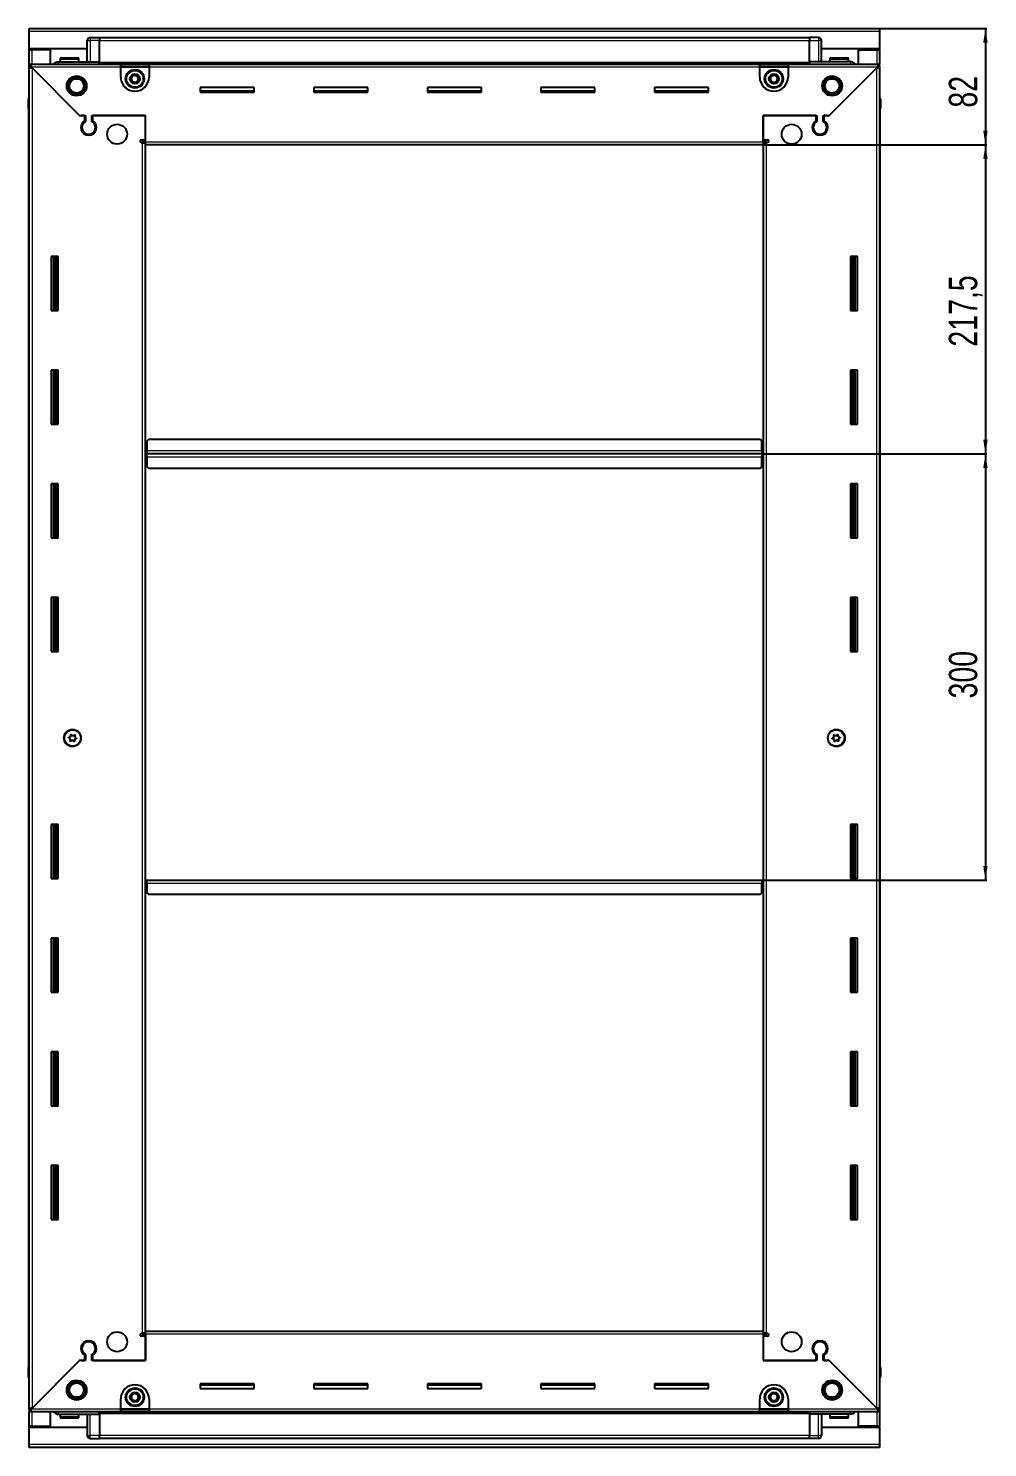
# Model space of a CAD drawing. Header units: millimetres. Extents: x 877 to 4125, y -1134 to 1780.
# Drawn here: x 3449 to 4125, y 649 to 1648 of the extents above; entities that cross this region are included whole.
import ezdxf

# ---------------------------------------------------------------- set-up
doc = ezdxf.new("R2010")
doc.units = ezdxf.units.MM
doc.layers.add('FORMAT', color=7, linetype='Continuous')
doc.styles.add('SLDTEXTSTYLE0', font='TXT', dxfattribs={"width": 0.75})
doc.dimstyles.new('SLDDIMSTYLE0', dxfattribs={"dimtxt": 20, "dimasz": 10, "dimexe": 0, "dimexo": 0.0625, "dimgap": 5, "dimtad": 2, "dimdec": 1, "dimrnd": 1e-09, "dimzin": 12, "dimdsep": 46, "dimtxsty": 'SLDTEXTSTYLE0', "dimsah": 1, "dimcen": 0.09, "dimadec": 0, "dimazin": 3, "dimtfac": 1, "dimtofl": 0, "dimtmove": 0, "dimatfit": 3, "dimfxl": 0, "dimfrac": 2, "dimtolj": 1, "dimtzin": 12, "dimarcsym": 0})

# ---------------------------------------------------------------- blocks, each defined once
blk = doc.blocks.new('_D_6')
at = {"layer": 'FORMAT'}
for p, q in [((4048.78, 1647.66), (4124.27, 1647.66)), ((4123.27, 1647.66), (4123.27, 1565.66)), ((3966.78, 1565.66), (4124.27, 1565.66))]:
    blk.add_line(p, q, dxfattribs=at)
for points in [[(4123.27, 1647.66), (4121.73, 1637.66), (4124.8, 1637.66)], [(4123.27, 1565.66), (4124.8, 1575.66), (4121.73, 1575.66)]]:
    blk.add_solid(points, dxfattribs=at)
at = {"layer": 'FORMAT', "insert": (4097.48, 1591.88), "char_height": 20, "attachment_point": 1, "rotation": 90, "style": 'SLDTEXTSTYLE0'}
blk.add_mtext('82', dxfattribs=at)
blk = doc.blocks.new('_D_7')
at = {"layer": 'FORMAT'}
for p, q in [((3966.78, 1565.66), (4124.27, 1565.66)), ((4123.27, 1565.66), (4123.27, 1348.16)), ((3965.78, 1348.16), (4124.27, 1348.16))]:
    blk.add_line(p, q, dxfattribs=at)
for points in [[(4123.27, 1565.66), (4121.73, 1555.66), (4124.8, 1555.66)], [(4123.27, 1348.16), (4124.8, 1358.16), (4121.73, 1358.16)]]:
    blk.add_solid(points, dxfattribs=at)
at = {"layer": 'FORMAT', "insert": (4097.48, 1423.66), "char_height": 20, "attachment_point": 1, "rotation": 90, "style": 'SLDTEXTSTYLE0'}
blk.add_mtext('217,5', dxfattribs=at)
blk = doc.blocks.new('_D_8')
at = {"layer": 'FORMAT'}
for p, q in [((3965.78, 1348.16), (4124.27, 1348.16)), ((4123.27, 1348.16), (4123.27, 1048.16)), ((3965.78, 1048.16), (4124.27, 1048.16))]:
    blk.add_line(p, q, dxfattribs=at)
for points in [[(4123.27, 1348.16), (4121.73, 1338.16), (4124.8, 1338.16)], [(4123.27, 1048.16), (4124.8, 1058.16), (4121.73, 1058.16)]]:
    blk.add_solid(points, dxfattribs=at)
at = {"layer": 'FORMAT', "insert": (4097.48, 1175.99), "char_height": 20, "attachment_point": 1, "rotation": 90, "style": 'SLDTEXTSTYLE0'}
blk.add_mtext('300', dxfattribs=at)

msp = doc.modelspace()

# ---------------------------------------------------------------- linework, layer by layer
at = {"color": 7, "linetype": 'Continuous', "lineweight": 25}
for p, q in [((3449.77, 1645.56), (3449.77, 1647.66)), ((3449.77, 1647.66), (4048.77, 1647.66)), ((3449.77, 1633.16), (3449.77, 1645.56)), ((3490.77, 1624.16), (3490.77, 1639.16)), ((3491.44, 1640.66), (3491.44, 1640.66)), ((3492.77, 1641.16), (3499.27, 1641.16)), ((3492.77, 1641.16), (3499.27, 1641.16)), ((3499.27, 1641.16), (3499.27, 1641.16)), ((3499.27, 1641.16), (3499.27, 1641.16)), ((3499.27, 1641.16), (3499.27, 1639.16)), ((3999.27, 1641.01), (3499.27, 1641.01)), ((3499.27, 1624.16), (3499.27, 1639.16)), ((3999.27, 1641.16), (3999.27, 1641.16)), ((4005.77, 1641.16), (3999.27, 1641.16)), ((4005.77, 1641.16), (3999.27, 1641.16)), ((3999.27, 1641.16), (3999.27, 1639.16)), ((3999.27, 1624.16), (3999.27, 1639.16)), ((4007.77, 1639.16), (4007.77, 1639.16)), ((4007.77, 1624.16), (4007.77, 1639.16)), ((4048.77, 1647.66), (4048.77, 1645.56)), ((4048.77, 1645.56), (4048.77, 1633.16)), ((3490.77, 1633.16), (3449.77, 1633.16)), ((3449.77, 1632.66), (3449.77, 1633.16)), ((3449.77, 1622.41), (3449.77, 1632.66)), ((3449.77, 1632.66), (3451.87, 1632.66)), ((3451.27, 1632.66), (3451.27, 1633.16)), ((3464.77, 1632.66), (3451.87, 1632.66)), ((3464.77, 1622.41), (3464.77, 1632.66)), ((4048.77, 1633.16), (4007.77, 1633.16)), ((4033.77, 1632.66), (4046.67, 1632.66)), ((4033.77, 1622.41), (4033.77, 1632.66)), ((4046.67, 1632.66), (4048.77, 1632.66)), ((4047.27, 1632.66), (4047.27, 1633.16)), ((4048.77, 1632.66), (4048.77, 1633.16)), ((4048.77, 1632.66), (4048.77, 1622.41)), ((3449.77, 1620.91), (3449.77, 1622.41)), ((3449.77, 1622.41), (3450.77, 1622.41)), ((3449.77, 1620.41), (3449.77, 1620.91)), ((3449.77, 1620.91), (3450.77, 1620.91)), ((3449.77, 675.91), (3449.77, 1620.41)), ((3451.27, 1620.41), (3449.77, 1620.41)), ((3450.77, 1620.91), (3450.77, 1622.41)), ((3450.77, 1622.41), (3514.27, 1622.41)), ((3451.37, 1620.31), (3485.27, 1586.41)), ((3485.97, 1585.71), (3451.87, 1619.81)), ((3470.27, 1624.16), (3499.27, 1624.16)), ((3471.77, 1626.06), (3471.77, 1624.16)), ((3472.57, 1626.86), (3483.97, 1626.86)), ((3484.77, 1624.16), (3484.77, 1626.06)), ((3499.19, 1622.41), (3499.27, 1624.13)), ((3499.27, 1624.16), (3499.27, 1623.66)), ((3499.27, 1623.01), (3999.27, 1623.01)), ((3514.27, 1620.31), (3514.27, 1622.41)), ((3514.27, 1622.41), (3534.27, 1622.41)), ((3514.27, 1620.91), (3534.27, 1620.91)), ((3514.27, 1613.41), (3514.27, 1620.31)), ((3534.27, 1622.41), (3964.27, 1622.41)), ((3534.27, 1622.41), (3534.27, 1620.31)), ((3534.27, 1620.31), (3534.27, 1613.41)), ((3964.27, 1620.31), (3964.27, 1622.41)), ((3964.27, 1622.41), (3984.27, 1622.41)), ((3964.27, 1620.91), (3984.27, 1620.91)), ((3964.27, 1613.41), (3964.27, 1620.31)), ((3984.27, 1622.41), (4047.77, 1622.41)), ((3984.27, 1622.41), (3984.27, 1620.31)), ((3984.27, 1620.31), (3984.27, 1613.41)), ((3999.27, 1624.16), (3999.27, 1623.66)), ((4028.27, 1624.16), (3999.27, 1624.16)), ((3999.27, 1624.13), (3999.34, 1622.41)), ((4046.67, 1619.81), (4012.57, 1585.71)), ((4013.27, 1586.41), (4047.17, 1620.31)), ((4013.77, 1626.06), (4013.77, 1624.16)), ((4014.57, 1626.86), (4025.97, 1626.86)), ((4026.77, 1624.16), (4026.77, 1626.06)), ((4047.27, 1620.41), (4048.77, 1620.41)), ((4047.77, 1620.91), (4047.77, 1622.41)), ((4047.77, 1622.41), (4048.77, 1622.41)), ((4047.77, 1620.91), (4048.77, 1620.91)), ((4048.77, 1620.91), (4048.77, 1622.41)), ((4048.77, 1620.91), (4048.77, 1620.41)), ((4048.77, 1620.41), (4048.77, 675.91)), ((3608.27, 1606.16), (3570.27, 1606.16)), ((3570.27, 1606.16), (3570.27, 1602.66)), ((3608.27, 1603.41), (3570.27, 1603.41)), ((3570.27, 1602.66), (3608.27, 1602.66)), ((3608.27, 1602.66), (3608.27, 1606.16)), ((3688.27, 1606.16), (3650.27, 1606.16)), ((3650.27, 1606.16), (3650.27, 1602.66)), ((3688.27, 1603.41), (3650.27, 1603.41)), ((3650.27, 1602.66), (3688.27, 1602.66)), ((3688.27, 1602.66), (3688.27, 1606.16)), ((3768.27, 1606.16), (3730.27, 1606.16)), ((3730.27, 1606.16), (3730.27, 1602.66)), ((3768.27, 1603.41), (3730.27, 1603.41)), ((3730.27, 1602.66), (3768.27, 1602.66)), ((3768.27, 1602.66), (3768.27, 1606.16)), ((3848.27, 1606.16), (3810.27, 1606.16)), ((3810.27, 1606.16), (3810.27, 1602.66)), ((3848.27, 1603.41), (3810.27, 1603.41)), ((3810.27, 1602.66), (3848.27, 1602.66)), ((3848.27, 1602.66), (3848.27, 1606.16)), ((3928.27, 1606.16), (3890.27, 1606.16)), ((3890.27, 1606.16), (3890.27, 1602.66)), ((3928.27, 1603.41), (3890.27, 1603.41)), ((3890.27, 1602.66), (3928.27, 1602.66)), ((3928.27, 1602.66), (3928.27, 1606.16)), ((4048.77, 1598.98), (4048.77, 1598.98)), ((3449.27, 1597.66), (3449.27, 1591.16)), ((3449.27, 1591.16), (3449.27, 1597.66)), ((3449.27, 1591.16), (3449.27, 1591.16)), ((3449.77, 1591.16), (3449.27, 1591.16)), ((3449.42, 1591.16), (3449.42, 705.16)), ((4048.77, 1591.16), (4049.27, 1591.16)), ((4049.12, 705.16), (4049.12, 1591.16)), ((4049.27, 1597.66), (4049.27, 1591.16)), ((4049.27, 1591.16), (4049.27, 1597.66)), ((4049.27, 1591.16), (4049.27, 1591.16)), ((4049.27, 1591.16), (4049.27, 1591.16)), ((3485.27, 1586.41), (3489.47, 1586.41)), ((3486.67, 1586.41), (3485.97, 1585.71)), ((3488.77, 1586.41), (3486.67, 1586.41)), ((3488.77, 1586.41), (3488.77, 1582.52)), ((3489.47, 1586.41), (3489.47, 1582.12)), ((3494.07, 1586.41), (3531.77, 1586.41)), ((3494.07, 1582.12), (3494.07, 1586.41)), ((3494.77, 1582.52), (3494.77, 1586.41)), ((3531.77, 1586.41), (3494.77, 1586.41)), ((3531.77, 1567.76), (3531.77, 1586.41)), ((3531.77, 1569.16), (3531.77, 1586.41)), ((3966.77, 1586.41), (4004.47, 1586.41)), ((3966.77, 1567.76), (3966.77, 1586.41)), ((3966.77, 1586.41), (3966.77, 1569.16)), ((4003.77, 1586.41), (3966.77, 1586.41)), ((4003.77, 1586.41), (4003.77, 1582.52)), ((4004.47, 1586.41), (4004.47, 1582.12)), ((4009.07, 1586.41), (4013.27, 1586.41)), ((4009.07, 1582.12), (4009.07, 1586.41)), ((4011.87, 1586.41), (4009.77, 1586.41)), ((4009.77, 1582.52), (4009.77, 1586.41)), ((4012.57, 1585.71), (4011.87, 1586.41)), ((3489.77, 1573.55), (3489.77, 1572.79)), ((3528.92, 1569.16), (3531.77, 1569.16)), ((3966.77, 1569.16), (3969.62, 1569.16)), ((4008.77, 1573.55), (4008.77, 1572.79)), ((3529.67, 1567.16), (3528.92, 1567.16)), ((3529.67, 1567.16), (3531.77, 1567.16)), ((3531.77, 1568.16), (3529.77, 1568.16)), ((3529.77, 1568.16), (3529.77, 1567.16)), ((3531.77, 1565.66), (3531.77, 1567.76)), ((3966.77, 1565.66), (3531.77, 1565.66)), ((3531.77, 730.66), (3531.77, 1565.66)), ((3968.77, 1568.16), (3966.77, 1568.16)), ((3966.77, 1567.76), (3966.77, 1565.66)), ((3966.77, 1567.16), (3968.87, 1567.16)), ((3966.77, 1565.66), (3966.77, 730.66)), ((3968.77, 1567.16), (3968.77, 1568.16)), ((3969.62, 1567.16), (3968.87, 1567.16)), ((3470.27, 1487.16), (3465.27, 1487.16)), ((3465.27, 1487.16), (3465.27, 1449.16)), ((3467.42, 1449.16), (3467.42, 1487.16)), ((3469.21, 1449.16), (3469.21, 1487.16)), ((3469.24, 1449.16), (3469.24, 1487.16)), ((3470.27, 1449.16), (3470.27, 1487.16)), ((4028.27, 1487.16), (4028.27, 1449.16)), ((4033.27, 1487.16), (4028.27, 1487.16)), ((4029.29, 1487.16), (4029.29, 1449.16)), ((4029.32, 1487.16), (4029.32, 1449.16)), ((4031.12, 1487.16), (4031.12, 1449.16)), ((4033.27, 1449.16), (4033.27, 1487.16)), ((3465.27, 1449.16), (3470.27, 1449.16)), ((4028.27, 1449.16), (4033.27, 1449.16)), ((3470.27, 1407.16), (3465.27, 1407.16)), ((3465.27, 1407.16), (3465.27, 1369.16)), ((3467.42, 1369.16), (3467.42, 1407.16)), ((3469.21, 1369.16), (3469.21, 1407.16)), ((3469.24, 1369.16), (3469.24, 1407.16)), ((3470.27, 1369.16), (3470.27, 1407.16)), ((4028.27, 1407.16), (4028.27, 1369.16)), ((4033.27, 1407.16), (4028.27, 1407.16)), ((4029.29, 1407.16), (4029.29, 1369.16)), ((4029.32, 1407.16), (4029.32, 1369.16)), ((4031.12, 1407.16), (4031.12, 1369.16)), ((4033.27, 1369.16), (4033.27, 1407.16)), ((3465.27, 1369.16), (3470.27, 1369.16)), ((4028.27, 1369.16), (4033.27, 1369.16)), ((3532.77, 1351.01), (3532.52, 1351.01)), ((3532.52, 1351.01), (3532.52, 1348.16)), ((3533.77, 1358.16), (3532.77, 1357.16)), ((3532.77, 1357.16), (3532.77, 1350.26)), ((3532.77, 1348.16), (3532.77, 1350.26)), ((3964.77, 1358.16), (3533.77, 1358.16)), ((3965.77, 1357.16), (3964.77, 1358.16)), ((3965.77, 1350.26), (3965.77, 1357.16)), ((3966.02, 1351.01), (3965.77, 1351.01)), ((3965.77, 1350.26), (3965.77, 1348.16)), ((3966.02, 1348.16), (3966.02, 1351.01)), ((3532.52, 1348.16), (3531.77, 1348.16)), ((3532.52, 1348.16), (3532.52, 1345.31)), ((3532.52, 1345.31), (3532.77, 1345.31)), ((3532.77, 1346.06), (3532.77, 1348.16)), ((3965.77, 1348.16), (3532.77, 1348.16)), ((3532.77, 1346.06), (3532.77, 1339.16)), ((3532.77, 1339.16), (3533.77, 1338.16)), ((3964.77, 1338.16), (3965.77, 1339.16)), ((3965.77, 1348.16), (3965.77, 1346.06)), ((3965.77, 1339.16), (3965.77, 1346.06)), ((3965.77, 1345.31), (3966.02, 1345.31)), ((3966.02, 1345.31), (3966.02, 1348.16)), ((3966.77, 1348.16), (3966.02, 1348.16)), ((3533.77, 1338.16), (3964.77, 1338.16)), ((3470.27, 1327.16), (3465.27, 1327.16)), ((3465.27, 1327.16), (3465.27, 1289.16)), ((3467.42, 1289.16), (3467.42, 1327.16)), ((3469.21, 1289.16), (3469.21, 1327.16)), ((3469.24, 1289.16), (3469.24, 1327.16)), ((3470.27, 1289.16), (3470.27, 1327.16)), ((4028.27, 1327.16), (4028.27, 1289.16)), ((4033.27, 1327.16), (4028.27, 1327.16)), ((4029.29, 1327.16), (4029.29, 1289.16)), ((4029.32, 1327.16), (4029.32, 1289.16)), ((4031.12, 1327.16), (4031.12, 1289.16)), ((4033.27, 1289.16), (4033.27, 1327.16)), ((3465.27, 1289.16), (3470.27, 1289.16)), ((4028.27, 1289.16), (4033.27, 1289.16)), ((3470.27, 1247.16), (3465.27, 1247.16)), ((3465.27, 1247.16), (3465.27, 1209.16)), ((3467.42, 1209.16), (3467.42, 1247.16)), ((3469.21, 1209.16), (3469.21, 1247.16)), ((3469.24, 1209.16), (3469.24, 1247.16)), ((3470.27, 1209.16), (3470.27, 1247.16)), ((4028.27, 1247.16), (4028.27, 1209.16)), ((4033.27, 1247.16), (4028.27, 1247.16)), ((4029.29, 1247.16), (4029.29, 1209.16)), ((4029.32, 1247.16), (4029.32, 1209.16)), ((4031.12, 1247.16), (4031.12, 1209.16)), ((4033.27, 1209.16), (4033.27, 1247.16)), ((3465.27, 1209.16), (3470.27, 1209.16)), ((4028.27, 1209.16), (4033.27, 1209.16)), ((3470.27, 1087.16), (3465.27, 1087.16)), ((3465.27, 1087.16), (3465.27, 1049.16)), ((3467.42, 1049.16), (3467.42, 1087.16)), ((3469.21, 1049.16), (3469.21, 1087.16)), ((3469.24, 1049.16), (3469.24, 1087.16)), ((3470.27, 1049.16), (3470.27, 1087.16)), ((4028.27, 1087.16), (4028.27, 1049.16)), ((4033.27, 1087.16), (4028.27, 1087.16)), ((4029.29, 1087.16), (4029.29, 1049.16)), ((4029.32, 1087.16), (4029.32, 1049.16)), ((4031.12, 1087.16), (4031.12, 1049.16)), ((4033.27, 1049.16), (4033.27, 1087.16)), ((3465.27, 1049.16), (3470.27, 1049.16)), ((4028.27, 1049.16), (4033.27, 1049.16)), ((3531.77, 1048.16), (3532.52, 1048.16)), ((3532.52, 1048.16), (3532.52, 1045.31)), ((3532.52, 1045.31), (3532.77, 1045.31)), ((3532.77, 1046.06), (3532.77, 1048.16)), ((3532.77, 1048.16), (3965.77, 1048.16)), ((3532.77, 1046.06), (3532.77, 1039.16)), ((3532.77, 1039.16), (3533.77, 1038.16)), ((3964.77, 1038.16), (3965.77, 1039.16)), ((3965.77, 1048.16), (3965.77, 1046.06)), ((3965.77, 1039.16), (3965.77, 1046.06)), ((3965.77, 1045.31), (3966.02, 1045.31)), ((3966.02, 1045.31), (3966.02, 1048.16)), ((3966.02, 1048.16), (3966.77, 1048.16)), ((3533.77, 1038.16), (3964.77, 1038.16)), ((3470.27, 1007.16), (3465.27, 1007.16)), ((3465.27, 1007.16), (3465.27, 969.16)), ((3467.42, 969.16), (3467.42, 1007.16)), ((3469.21, 969.16), (3469.21, 1007.16)), ((3469.24, 969.16), (3469.24, 1007.16)), ((3470.27, 969.16), (3470.27, 1007.16)), ((4028.27, 1007.16), (4028.27, 969.16)), ((4033.27, 1007.16), (4028.27, 1007.16)), ((4029.29, 1007.16), (4029.29, 969.16)), ((4029.32, 1007.16), (4029.32, 969.16)), ((4031.12, 1007.16), (4031.12, 969.16)), ((4033.27, 969.16), (4033.27, 1007.16)), ((3465.27, 969.16), (3470.27, 969.16)), ((4028.27, 969.16), (4033.27, 969.16)), ((3470.27, 927.16), (3465.27, 927.16)), ((3465.27, 927.16), (3465.27, 889.16)), ((3467.42, 889.16), (3467.42, 927.16)), ((3469.21, 889.16), (3469.21, 927.16)), ((3469.24, 889.16), (3469.24, 927.16)), ((3470.27, 889.16), (3470.27, 927.16)), ((4028.27, 927.16), (4028.27, 889.16)), ((4033.27, 927.16), (4028.27, 927.16)), ((4029.29, 927.16), (4029.29, 889.16)), ((4029.32, 927.16), (4029.32, 889.16)), ((4031.12, 927.16), (4031.12, 889.16)), ((4033.27, 889.16), (4033.27, 927.16)), ((3465.27, 889.16), (3470.27, 889.16)), ((4028.27, 889.16), (4033.27, 889.16)), ((3470.27, 847.16), (3465.27, 847.16)), ((3465.27, 847.16), (3465.27, 809.16)), ((3467.42, 809.16), (3467.42, 847.16)), ((3469.21, 809.16), (3469.21, 847.16)), ((3469.24, 809.16), (3469.24, 847.16)), ((3470.27, 809.16), (3470.27, 847.16)), ((4028.27, 847.16), (4028.27, 809.16)), ((4033.27, 847.16), (4028.27, 847.16)), ((4029.29, 847.16), (4029.29, 809.16)), ((4029.32, 847.16), (4029.32, 809.16)), ((4031.12, 847.16), (4031.12, 809.16)), ((4033.27, 809.16), (4033.27, 847.16)), ((3465.27, 809.16), (3470.27, 809.16)), ((4028.27, 809.16), (4033.27, 809.16)), ((3531.77, 728.56), (3531.77, 730.66)), ((3531.77, 730.66), (3966.77, 730.66)), ((3966.77, 730.66), (3966.77, 728.56)), ((3489.77, 723.53), (3489.77, 722.77)), ((3528.92, 729.16), (3529.67, 729.16)), ((3531.77, 727.16), (3528.92, 727.16)), ((3531.77, 729.16), (3529.67, 729.16)), ((3529.77, 729.16), (3529.77, 728.16)), ((3529.77, 728.16), (3531.77, 728.16)), ((3531.77, 728.56), (3531.77, 709.91)), ((3531.77, 709.91), (3531.77, 727.16)), ((3968.87, 729.16), (3966.77, 729.16)), ((3966.77, 728.56), (3966.77, 709.91)), ((3966.77, 728.16), (3968.77, 728.16)), ((3966.77, 727.16), (3966.77, 709.91)), ((3969.62, 727.16), (3966.77, 727.16)), ((3968.77, 728.16), (3968.77, 729.16)), ((3968.87, 729.16), (3969.62, 729.16)), ((4008.77, 723.53), (4008.77, 722.77)), ((3485.27, 709.91), (3451.37, 676.01)), ((3451.87, 676.51), (3485.97, 710.61)), ((3489.47, 709.91), (3485.27, 709.91)), ((3485.97, 710.61), (3486.67, 709.91)), ((3486.67, 709.91), (3488.77, 709.91)), ((3488.77, 713.8), (3488.77, 709.91)), ((3489.47, 714.2), (3489.47, 709.91)), ((3494.07, 709.91), (3494.07, 714.2)), ((3531.77, 709.91), (3494.07, 709.91)), ((3494.77, 709.91), (3494.77, 713.8)), ((3494.77, 709.91), (3531.77, 709.91)), ((4004.47, 709.91), (3966.77, 709.91)), ((3966.77, 709.91), (4003.77, 709.91)), ((4003.77, 713.8), (4003.77, 709.91)), ((4004.47, 714.2), (4004.47, 709.91)), ((4009.07, 709.91), (4009.07, 714.2)), ((4013.27, 709.91), (4009.07, 709.91)), ((4009.77, 709.91), (4009.77, 713.8)), ((4009.77, 709.91), (4011.87, 709.91)), ((4011.87, 709.91), (4012.57, 710.61)), ((4012.57, 710.61), (4046.67, 676.51)), ((4047.17, 676.01), (4013.27, 709.91)), ((3449.27, 705.16), (3449.27, 705.16)), ((3449.27, 698.66), (3449.27, 705.16)), ((3449.27, 705.16), (3449.27, 705.16)), ((3449.27, 705.16), (3449.27, 698.66)), ((3449.77, 705.16), (3449.27, 705.16)), ((4048.77, 705.16), (4049.27, 705.16)), ((4049.27, 705.16), (4049.27, 705.16)), ((4049.27, 698.66), (4049.27, 705.16)), ((4049.27, 705.16), (4049.27, 698.66)), ((3449.77, 697.34), (3449.77, 697.34)), ((3608.27, 693.66), (3570.27, 693.66)), ((3570.27, 693.66), (3570.27, 690.16)), ((3570.27, 692.91), (3608.27, 692.91)), ((3570.27, 690.16), (3608.27, 690.16)), ((3608.27, 690.16), (3608.27, 693.66)), ((3688.27, 693.66), (3650.27, 693.66)), ((3650.27, 693.66), (3650.27, 690.16)), ((3650.27, 692.91), (3688.27, 692.91)), ((3650.27, 690.16), (3688.27, 690.16)), ((3688.27, 690.16), (3688.27, 693.66)), ((3768.27, 693.66), (3730.27, 693.66)), ((3730.27, 693.66), (3730.27, 690.16)), ((3730.27, 692.91), (3768.27, 692.91)), ((3730.27, 690.16), (3768.27, 690.16)), ((3768.27, 690.16), (3768.27, 693.66)), ((3848.27, 693.66), (3810.27, 693.66)), ((3810.27, 693.66), (3810.27, 690.16)), ((3810.27, 692.91), (3848.27, 692.91)), ((3810.27, 690.16), (3848.27, 690.16)), ((3848.27, 690.16), (3848.27, 693.66)), ((3928.27, 693.66), (3890.27, 693.66)), ((3890.27, 693.66), (3890.27, 690.16)), ((3890.27, 692.91), (3928.27, 692.91)), ((3890.27, 690.16), (3928.27, 690.16)), ((3928.27, 690.16), (3928.27, 693.66)), ((3514.27, 676.01), (3514.27, 682.91)), ((3534.27, 682.91), (3534.27, 676.01)), ((3964.27, 676.01), (3964.27, 682.91)), ((3984.27, 682.91), (3984.27, 676.01)), ((3449.77, 675.41), (3449.77, 675.91)), ((3451.27, 675.91), (3449.77, 675.91)), ((3449.77, 675.41), (3449.77, 673.91)), ((3450.77, 675.41), (3449.77, 675.41)), ((3449.77, 663.66), (3449.77, 673.91)), ((3450.77, 673.91), (3449.77, 673.91)), ((3450.77, 675.41), (3450.77, 673.91)), ((3514.27, 673.91), (3450.77, 673.91)), ((3464.77, 663.66), (3464.77, 673.91)), ((3470.27, 672.16), (3499.27, 672.16)), ((3471.77, 672.16), (3471.77, 670.26)), ((3476.34, 669.46), (3472.57, 669.46)), ((3483.97, 669.46), (3476.34, 669.46)), ((3484.77, 670.26), (3484.77, 672.16)), ((3490.77, 672.16), (3490.77, 657.16)), ((3499.27, 672.19), (3499.19, 673.91)), ((3999.27, 673.31), (3499.27, 673.31)), ((3499.27, 672.16), (3499.27, 672.66)), ((3499.27, 672.16), (3499.27, 657.16)), ((3514.27, 673.91), (3514.27, 676.01)), ((3534.27, 675.41), (3514.27, 675.41)), ((3534.27, 673.91), (3514.27, 673.91)), ((3534.27, 676.01), (3534.27, 673.91)), ((3964.27, 673.91), (3534.27, 673.91)), ((3964.27, 673.91), (3964.27, 676.01)), ((3984.27, 675.41), (3964.27, 675.41)), ((3984.27, 673.91), (3964.27, 673.91)), ((3984.27, 676.01), (3984.27, 673.91)), ((4047.77, 673.91), (3984.27, 673.91)), ((3999.34, 673.91), (3999.27, 672.19)), ((3999.27, 672.16), (3999.27, 672.66)), ((4028.27, 672.16), (3999.27, 672.16)), ((3999.27, 672.16), (3999.27, 657.16)), ((4007.77, 672.16), (4007.77, 657.16)), ((4013.77, 672.16), (4013.77, 670.26)), ((4021.56, 669.46), (4014.57, 669.46)), ((4025.97, 669.46), (4021.56, 669.46)), ((4026.77, 670.26), (4026.77, 672.16)), ((4033.77, 663.66), (4033.77, 673.91)), ((4047.27, 675.91), (4048.77, 675.91)), ((4047.77, 675.41), (4047.77, 673.91)), ((4048.77, 675.41), (4047.77, 675.41)), ((4048.77, 673.91), (4047.77, 673.91)), ((4048.77, 675.91), (4048.77, 675.41)), ((4048.77, 675.41), (4048.77, 673.91)), ((4048.77, 673.91), (4048.77, 663.66)), ((3451.87, 663.66), (3449.77, 663.66)), ((3449.77, 663.16), (3449.77, 663.66)), ((3449.77, 650.76), (3449.77, 663.16)), ((3449.77, 663.16), (3490.77, 663.16)), ((3451.27, 663.16), (3451.27, 663.66)), ((3451.87, 663.66), (3464.77, 663.66)), ((4007.77, 663.16), (4048.77, 663.16)), ((4046.67, 663.66), (4033.77, 663.66)), ((4048.77, 663.66), (4046.67, 663.66)), ((4047.27, 663.16), (4047.27, 663.66)), ((4048.77, 663.16), (4048.77, 663.66)), ((4048.77, 663.16), (4048.77, 650.76)), ((3449.77, 648.66), (3449.77, 650.76)), ((3490.77, 657.16), (3490.77, 657.16)), ((3492.77, 655.16), (3499.27, 655.16)), ((3492.77, 655.16), (3499.27, 655.16)), ((3499.27, 655.16), (3499.27, 657.16)), ((3499.27, 655.31), (3999.27, 655.31)), ((3499.27, 655.16), (3499.27, 655.16)), ((3999.27, 655.16), (3999.27, 657.16)), ((4005.77, 655.16), (3999.27, 655.16)), ((3999.27, 655.16), (3999.27, 655.16)), ((3999.27, 655.16), (3999.27, 655.16)), ((4005.77, 655.16), (3999.27, 655.16)), ((4007.09, 655.66), (4007.09, 655.66)), ((4048.77, 650.76), (4048.77, 648.66)), ((4048.77, 648.66), (3449.77, 648.66))]:
    msp.add_line(p, q, dxfattribs=at)
at = {"color": 8, "linetype": 'Continuous', "lineweight": 18}
for p, q in [((4048.77, 1645.56), (3449.77, 1645.56)), ((3490.77, 1639.16), (3492.77, 1639.16)), ((3492.77, 1641.16), (3492.77, 1639.16)), ((3492.77, 1639.16), (3492.77, 1624.16)), ((3499.27, 1639.16), (3492.77, 1639.16)), ((3999.27, 1639.01), (3499.27, 1639.01)), ((3999.27, 1639.16), (4005.77, 1639.16)), ((4005.77, 1641.16), (4005.77, 1639.16)), ((4005.77, 1639.16), (4005.77, 1624.16)), ((4007.77, 1639.16), (4005.77, 1639.16)), ((3451.87, 1632.66), (3451.87, 1633.16)), ((3451.87, 1622.41), (3451.87, 1632.66)), ((4046.67, 1633.16), (4046.67, 1632.66)), ((4046.67, 1632.66), (4046.67, 1622.41)), ((3514.27, 1620.31), (3451.37, 1620.31)), ((3451.87, 1619.81), (3451.87, 676.51)), ((3471.77, 1626.06), (3484.77, 1626.06)), ((3999.27, 1623.66), (3499.27, 1623.66)), ((3999.27, 1622.42), (3499.27, 1622.42)), ((3514.27, 1620.31), (3534.27, 1620.31)), ((3964.27, 1620.31), (3534.27, 1620.31)), ((3964.27, 1620.31), (3984.27, 1620.31)), ((4047.17, 1620.31), (3984.27, 1620.31)), ((4013.77, 1626.06), (4026.77, 1626.06)), ((4046.67, 676.51), (4046.67, 1619.81)), ((3449.77, 1597.66), (3449.27, 1597.66)), ((4048.77, 1597.66), (4049.27, 1597.66)), ((3529.67, 729.16), (3529.67, 1567.16)), ((3531.77, 1567.76), (3966.77, 1567.76)), ((3968.87, 1567.16), (3968.87, 729.16)), ((3466.77, 1487.16), (3466.77, 1449.16)), ((3468, 1487.16), (3468, 1449.16)), ((4030.53, 1449.16), (4030.53, 1487.16)), ((4031.77, 1449.16), (4031.77, 1487.16)), ((3466.77, 1407.16), (3466.77, 1369.16)), ((3468, 1407.16), (3468, 1369.16)), ((4030.53, 1369.16), (4030.53, 1407.16)), ((4031.77, 1369.16), (4031.77, 1407.16)), ((3965.77, 1350.26), (3532.77, 1350.26)), ((3532.77, 1346.06), (3965.77, 1346.06)), ((3466.77, 1327.16), (3466.77, 1289.16)), ((3468, 1327.16), (3468, 1289.16)), ((4030.53, 1289.16), (4030.53, 1327.16)), ((4031.77, 1289.16), (4031.77, 1327.16)), ((3466.77, 1247.16), (3466.77, 1209.16)), ((3468, 1247.16), (3468, 1209.16)), ((4030.53, 1209.16), (4030.53, 1247.16)), ((4031.77, 1209.16), (4031.77, 1247.16)), ((3466.77, 1087.16), (3466.77, 1049.16)), ((3468, 1087.16), (3468, 1049.16)), ((4030.53, 1049.16), (4030.53, 1087.16)), ((4031.77, 1049.16), (4031.77, 1087.16)), ((3532.77, 1046.06), (3965.77, 1046.06)), ((3466.77, 1007.16), (3466.77, 969.16)), ((3468, 1007.16), (3468, 969.16)), ((4030.53, 969.16), (4030.53, 1007.16)), ((4031.77, 969.16), (4031.77, 1007.16)), ((3466.77, 927.16), (3466.77, 889.16)), ((3468, 927.16), (3468, 889.16)), ((4030.53, 889.16), (4030.53, 927.16)), ((4031.77, 889.16), (4031.77, 927.16)), ((3466.77, 847.16), (3466.77, 809.16)), ((3468, 847.16), (3468, 809.16)), ((4030.53, 809.16), (4030.53, 847.16)), ((4031.77, 809.16), (4031.77, 847.16)), ((3966.77, 728.56), (3531.77, 728.56)), ((3449.77, 698.66), (3449.27, 698.66)), ((4048.77, 698.66), (4049.27, 698.66)), ((3451.37, 676.01), (3514.27, 676.01)), ((3451.87, 663.66), (3451.87, 673.91)), ((3476.07, 670.26), (3471.77, 670.26)), ((3484.77, 670.26), (3476.07, 670.26)), ((3492.77, 657.16), (3492.77, 672.16)), ((3499.27, 673.89), (3999.27, 673.89)), ((3499.27, 672.66), (3999.27, 672.66)), ((3534.27, 676.01), (3514.27, 676.01)), ((3534.27, 676.01), (3964.27, 676.01)), ((3984.27, 676.01), (3964.27, 676.01)), ((3984.27, 676.01), (4047.17, 676.01)), ((4005.77, 657.16), (4005.77, 672.16)), ((4021.74, 670.26), (4013.77, 670.26)), ((4026.77, 670.26), (4021.74, 670.26)), ((4046.67, 673.91), (4046.67, 663.66)), ((3451.87, 663.16), (3451.87, 663.66)), ((4046.67, 663.66), (4046.67, 663.16)), ((4048.77, 650.76), (3449.77, 650.76)), ((3490.77, 657.16), (3492.77, 657.16)), ((3499.27, 657.16), (3492.77, 657.16)), ((3492.77, 655.16), (3492.77, 657.16)), ((3499.27, 657.31), (3999.27, 657.31)), ((3999.27, 657.16), (4005.77, 657.16)), ((4007.77, 657.16), (4005.77, 657.16)), ((4005.77, 655.16), (4005.77, 657.16))]:
    msp.add_line(p, q, dxfattribs=at)
at = {"color": 7, "linetype": 'Continuous', "lineweight": 25, "flags": 128}
msp.add_lwpolyline([(3490.91, 656.41), (3490.8, 656.77), (3490.77, 657.16)], dxfattribs=at)
at = {"color": 7, "linetype": 'Continuous', "lineweight": 25}
for centre, radius in [((3524.27, 1612.16), 6.5), ((3974.27, 1612.16), 6.5), ((3483.27, 1607.16), 7), ((3483.27, 1607.16), 6.02), ((3483.27, 1607.16), 5.1), ((3524.27, 1612.16), 3.46), ((3974.27, 1612.16), 3.46), ((4015.27, 1607.16), 7), ((4015.27, 1607.16), 6.02), ((4015.27, 1607.16), 5.1), ((3511.77, 1573.16), 7), ((3986.77, 1573.16), 7), ((3480.27, 1148.16), 6), ((3480.42, 1148.16), 5.79), ((3480.42, 1148.16), 1.85), ((4018.27, 1148.16), 6), ((4018.12, 1148.16), 5.79), ((4018.12, 1148.16), 1.85), ((3511.77, 723.16), 7), ((3986.77, 723.16), 7), ((3483.27, 689.16), 7), ((3483.27, 689.16), 6.03), ((3483.27, 689.16), 5.1), ((3524.27, 684.16), 6.5), ((3974.27, 684.16), 6.5), ((4015.27, 689.16), 7), ((4015.27, 689.16), 6.03), ((4015.27, 689.16), 5.1), ((3524.27, 684.16), 3.46), ((3974.27, 684.16), 3.46)]:
    msp.add_circle(centre, radius, dxfattribs=at)
at = {"color": 8, "linetype": 'Continuous', "lineweight": 18}
for centre in [(3524.27, 1612.16), (3974.27, 1612.16), (3524.27, 684.16), (3974.27, 684.16)]:
    msp.add_circle(centre, 5.7, dxfattribs=at)
at = {"color": 7, "linetype": 'Continuous', "lineweight": 25}
for centre, radius, start, end in [((3492.77, 1639.16), 2, 90, 180), ((4005.77, 1639.16), 2, 0, 90), ((4005.77, 1639.16), 2, 0, 90), ((3472.57, 1626.06), 0.8, 90, 180), ((3483.97, 1626.06), 0.8, 0, 90), ((3490.57, 1624.36), 0.2, 270, 0), ((4007.97, 1624.36), 0.2, 180, 270), ((4014.57, 1626.06), 0.8, 90, 180), ((4025.97, 1626.06), 0.8, 0, 90), ((3524.27, 1613.41), 10, 180, 270), ((3524.27, 1612.16), 2.5, 134.01559, 194.01559), ((3524.27, 1612.16), 2.5, 194.01559, 254.01559), ((3524.27, 1612.16), 2.5, 74.01559, 134.01559), ((3524.27, 1612.16), 2.5, 254.01559, 314.01559), ((3524.27, 1613.41), 10, 270, 0), ((3524.27, 1612.16), 2.5, 14.01559, 74.01559), ((3524.27, 1612.16), 2.5, 314.01559, 14.01559), ((3974.27, 1613.41), 10, 180, 270), ((3974.27, 1612.16), 2.5, 160.11158, 220.11158), ((3974.27, 1612.16), 2.5, 100.11158, 160.11158), ((3974.27, 1612.16), 2.5, 220.11158, 280.11158), ((3974.27, 1612.16), 2.5, 40.11158, 100.11158), ((3974.27, 1613.41), 10, 270, 0), ((3974.27, 1612.16), 2.5, 280.11158, 340.11158), ((3974.27, 1612.16), 2.5, 340.11158, 40.11158), ((3451.27, 1597.66), 2, 138.57492, 180), ((3451.27, 1597.66), 2, 138.59038, 180), ((4047.27, 1597.66), 2, 33.78451, 41.40962), ((4047.27, 1597.66), 2, 0, 41.40962), ((4047.27, 1597.66), 2, 360, 19.56674), ((3491.77, 1577.91), 5.5, 123.05573, 56.94427), ((3491.77, 1577.91), 4.8, 118.63099, 61.36901), ((4006.77, 1577.91), 5.5, 123.05573, 56.94427), ((4006.77, 1577.91), 4.8, 118.63099, 61.36901), ((3528.92, 1568.16), 1, 90, 270), ((3969.62, 1568.16), 1, 270, 90), ((3491.77, 718.41), 5.5, 303.05573, 236.94427), ((3491.77, 718.41), 4.8, 298.63099, 241.36901), ((3528.92, 728.16), 1, 90, 270), ((3969.62, 728.16), 1, 270, 90), ((4006.77, 718.41), 5.5, 303.05573, 236.94427), ((4006.77, 718.41), 4.8, 298.63099, 241.36901), ((3451.27, 698.66), 2, 180, 221.40962), ((3524.27, 682.91), 10, 90, 180), ((3524.27, 682.91), 10, 0, 90), ((3974.27, 682.91), 10, 90, 180), ((3974.27, 682.91), 10, 0, 90), ((4047.27, 698.66), 2, 318.59038, 0), ((3524.27, 684.16), 2.5, 127.47401, 187.47401), ((3524.27, 684.16), 2.5, 187.47401, 247.47401), ((3524.27, 684.16), 2.5, 67.47401, 127.47401), ((3524.27, 684.16), 2.5, 247.47401, 307.47401), ((3524.27, 684.16), 2.5, 7.47401, 67.47401), ((3524.27, 684.16), 2.5, 307.47401, 7.47401), ((3974.27, 684.16), 2.5, 147.04236, 207.04236), ((3974.27, 684.16), 2.5, 207.04236, 267.04236), ((3974.27, 684.16), 2.5, 87.04236, 147.04236), ((3974.27, 684.16), 2.5, 267.04236, 327.04236), ((3974.27, 684.16), 2.5, 27.04236, 87.04236), ((3974.27, 684.16), 2.5, 327.04236, 27.04236), ((3472.57, 670.26), 0.8, 180, 270), ((3483.97, 670.26), 0.8, 270, 360), ((3490.57, 671.96), 0.2, 0, 90), ((4007.97, 671.96), 0.2, 90, 180), ((4014.57, 670.26), 0.8, 180, 270), ((4025.97, 670.26), 0.8, 270, 360), ((3492.77, 657.16), 2, 180, 270), ((4005.77, 657.16), 2, 270, 0), ((4005.77, 657.16), 2, 270, 311.40962)]:
    msp.add_arc(centre, radius, start, end, dxfattribs=at)
for points, knots in [([(3449.77, 1620.41), (3449.79, 1620.36), (3449.84, 1620.27), (3450.24, 1620.14), (3450.79, 1620.01), (3451.37, 1619.9), (3451.74, 1619.83), (3451.87, 1619.81)], [0, 0, 0, 0, 0.230255, 0.448522, 0.666786, 0.88505, 1, 1, 1, 1]), ([(3451.37, 1620.31), (3451.32, 1620.56), (3451.23, 1621.06), (3451.1, 1621.7), (3450.97, 1622.16), (3450.85, 1622.38), (3450.79, 1622.4), (3450.77, 1622.41)], [0, 0, 0, 0, 0.230255, 0.448522, 0.666786, 0.88505, 1, 1, 1, 1]), ([(3467.05, 1622.41), (3467.17, 1622.61), (3467.56, 1623.26), (3468.71, 1623.97), (3469.75, 1624.09), (3470.27, 1624.16)], [0, 0, 0, 0, 0.18225, 0.591125, 1, 1, 1, 1]), ([(3499.27, 1624.16), (3499.27, 1624.12), (3499.27, 1624.05), (3499.27, 1623.43), (3499.27, 1622.87), (3499.27, 1622.49), (3499.27, 1622.48)], [0, 0, 0, 0, 0.330267, 0.660534, 0.990802, 1, 1, 1, 1]), ([(3999.27, 1624.16), (3999.27, 1624.12), (3999.27, 1624.05), (3999.27, 1623.43), (3999.27, 1622.87), (3999.27, 1622.49), (3999.27, 1622.48)], [0, 0, 0, 0, 0.330266, 0.660532, 0.990799, 1, 1, 1, 1]), ([(4031.48, 1622.41), (4031.36, 1622.61), (4030.97, 1623.26), (4029.82, 1623.97), (4028.78, 1624.09), (4028.27, 1624.16)], [0, 0, 0, 0, 0.18225, 0.591125, 1, 1, 1, 1]), ([(4046.67, 1619.81), (4046.92, 1619.85), (4047.41, 1619.94), (4048.05, 1620.08), (4048.52, 1620.21), (4048.74, 1620.32), (4048.76, 1620.39), (4048.77, 1620.41)], [0, 0, 0, 0, 0.230255, 0.448522, 0.666786, 0.88505, 1, 1, 1, 1]), ([(4047.77, 1622.41), (4047.72, 1622.38), (4047.63, 1622.33), (4047.5, 1621.94), (4047.37, 1621.38), (4047.25, 1620.8), (4047.19, 1620.43), (4047.17, 1620.31)], [0, 0, 0, 0, 0.2302553, 0.4485219, 0.6667858, 0.8850496, 1, 1, 1, 1]), ([(3521.49, 1612.95), (3521.86, 1613.31), (3522.55, 1613.98), (3523.25, 1614.65), (3523.57, 1614.96)], [0, 0, 0, 0, 0.534686, 1, 1, 1, 1]), ([(3522.19, 1610.15), (3522.11, 1610.49), (3521.91, 1611.29), (3521.67, 1612.25), (3521.52, 1612.83), (3521.49, 1612.95)], [0, 0, 0, 0, 0.3629006, 0.8668753, 1, 1, 1, 1]), ([(3524.96, 1609.36), (3524.47, 1609.5), (3523.54, 1609.77), (3522.62, 1610.03), (3522.19, 1610.15)], [0, 0, 0, 0, 0.534686, 1, 1, 1, 1]), ([(3523.57, 1614.96), (3524.06, 1614.82), (3524.99, 1614.55), (3525.91, 1614.29), (3526.34, 1614.16)], [0, 0, 0, 0, 0.534686, 1, 1, 1, 1]), ([(3527.04, 1611.36), (3526.67, 1611.01), (3525.98, 1610.34), (3525.29, 1609.67), (3524.96, 1609.36)], [0, 0, 0, 0, 0.534686, 1, 1, 1, 1]), ([(3526.34, 1614.16), (3526.37, 1614.04), (3526.52, 1613.46), (3526.76, 1612.5), (3526.96, 1611.7), (3527.04, 1611.36)], [0, 0, 0, 0, 0.133125, 0.637099, 1, 1, 1, 1]), ([(3971.42, 1611.65), (3971.47, 1611.77), (3971.67, 1612.33), (3972.01, 1613.27), (3972.29, 1614.04), (3972.41, 1614.37)], [0, 0, 0, 0, 0.133125, 0.637099, 1, 1, 1, 1]), ([(3973.28, 1609.44), (3972.95, 1609.84), (3972.33, 1610.58), (3971.71, 1611.31), (3971.42, 1611.65)], [0, 0, 0, 0, 0.534686, 1, 1, 1, 1]), ([(3972.41, 1614.37), (3972.91, 1614.46), (3973.86, 1614.63), (3974.81, 1614.79), (3975.25, 1614.87)], [0, 0, 0, 0, 0.534686, 1, 1, 1, 1]), ([(3976.13, 1609.95), (3975.62, 1609.86), (3974.67, 1609.69), (3973.72, 1609.52), (3973.28, 1609.44)], [0, 0, 0, 0, 0.534686, 1, 1, 1, 1]), ([(3975.25, 1614.87), (3975.58, 1614.48), (3976.2, 1613.74), (3976.82, 1613.01), (3977.11, 1612.67)], [0, 0, 0, 0, 0.534686, 1, 1, 1, 1]), ([(3977.11, 1612.67), (3976.99, 1612.34), (3976.71, 1611.57), (3976.37, 1610.63), (3976.17, 1610.07), (3976.13, 1609.95)], [0, 0, 0, 0, 0.362901, 0.866875, 1, 1, 1, 1]), ([(3482.05, 1150.43), (3482.04, 1150.44), (3482.02, 1150.45), (3481.96, 1150.45), (3481.82, 1150.41), (3481.47, 1150.23), (3480.99, 1149.99), (3480.36, 1150.03), (3479.92, 1150.3), (3479.61, 1150.54), (3479.42, 1150.68), (3479.33, 1150.72), (3479.29, 1150.72), (3479.26, 1150.71), (3479.23, 1150.69), (3479.2, 1150.63), (3479.15, 1150.36), (3479.15, 1149.89), (3478.97, 1149.2), (3478.38, 1148.81), (3477.93, 1148.66), (3477.69, 1148.53), (3477.64, 1148.48), (3477.63, 1148.45), (3477.63, 1148.42), (3477.64, 1148.38), (3477.67, 1148.35), (3477.73, 1148.29), (3477.91, 1148.16), (3478.23, 1147.95), (3478.63, 1147.62), (3478.86, 1147.03), (3478.78, 1146.5), (3478.73, 1146.11), (3478.73, 1145.96), (3478.76, 1145.91), (3478.78, 1145.88), (3478.82, 1145.87), (3478.87, 1145.87), (3479.01, 1145.91), (3479.36, 1146.09), (3479.84, 1146.33), (3480.47, 1146.29), (3480.91, 1146.02), (3481.22, 1145.77), (3481.41, 1145.63), (3481.5, 1145.6), (3481.54, 1145.6), (3481.57, 1145.61), (3481.6, 1145.63), (3481.63, 1145.69), (3481.68, 1145.96), (3481.68, 1146.43), (3481.86, 1147.12), (3482.46, 1147.51), (3482.9, 1147.66), (3483.14, 1147.79), (3483.19, 1147.84), (3483.2, 1147.87), (3483.2, 1147.9), (3483.19, 1147.93), (3483.16, 1147.97), (3483.11, 1148.03), (3482.92, 1148.16), (3482.6, 1148.37), (3482.21, 1148.7), (3481.97, 1149.28), (3482.05, 1149.82), (3482.1, 1150.21), (3482.1, 1150.36), (3482.07, 1150.41), (3482.06, 1150.42), (3482.05, 1150.43)], [0, 0, 0, 0, 0.002009, 0.00442, 0.009365, 0.025528, 0.067705, 0.095786, 0.124646, 0.150342, 0.160519, 0.163394, 0.165697, 0.167245, 0.168874, 0.17077, 0.178606, 0.211994, 0.249994, 0.287995, 0.321383, 0.329219, 0.331115, 0.332744, 0.334292, 0.336217, 0.338535, 0.341318, 0.349662, 0.375358, 0.404217, 0.432298, 0.474475, 0.490639, 0.496669, 0.49844, 0.5, 0.502009, 0.50442, 0.509365, 0.525528, 0.567705, 0.595786, 0.624646, 0.650342, 0.660519, 0.663394, 0.665697, 0.667245, 0.668874, 0.67077, 0.678606, 0.711994, 0.749994, 0.787995, 0.821383, 0.829219, 0.831115, 0.832744, 0.834292, 0.836217, 0.838535, 0.841318, 0.849662, 0.875358, 0.904217, 0.932298, 0.974475, 0.990639, 0.996669, 0.99844, 1, 1, 1, 1]), ([(4016.48, 1150.43), (4016.47, 1150.42), (4016.45, 1150.4), (4016.44, 1150.35), (4016.43, 1150.2), (4016.49, 1149.82), (4016.56, 1149.28), (4016.33, 1148.7), (4015.93, 1148.37), (4015.6, 1148.15), (4015.41, 1148.01), (4015.35, 1147.94), (4015.33, 1147.9), (4015.33, 1147.87), (4015.34, 1147.84), (4015.39, 1147.79), (4015.63, 1147.66), (4016.08, 1147.51), (4016.67, 1147.12), (4016.85, 1146.43), (4016.85, 1145.96), (4016.9, 1145.69), (4016.93, 1145.63), (4016.96, 1145.61), (4016.99, 1145.6), (4017.02, 1145.6), (4017.06, 1145.61), (4017.14, 1145.65), (4017.32, 1145.78), (4017.62, 1146.02), (4018.06, 1146.29), (4018.69, 1146.33), (4019.17, 1146.08), (4019.52, 1145.91), (4019.67, 1145.87), (4019.72, 1145.87), (4019.76, 1145.89), (4019.78, 1145.92), (4019.8, 1145.97), (4019.8, 1146.12), (4019.75, 1146.5), (4019.67, 1147.03), (4019.91, 1147.62), (4020.3, 1147.95), (4020.63, 1148.16), (4020.83, 1148.3), (4020.89, 1148.38), (4020.9, 1148.42), (4020.9, 1148.45), (4020.89, 1148.48), (4020.84, 1148.53), (4020.6, 1148.66), (4020.16, 1148.81), (4019.56, 1149.2), (4019.38, 1149.89), (4019.38, 1150.36), (4019.33, 1150.63), (4019.3, 1150.69), (4019.27, 1150.71), (4019.24, 1150.72), (4019.21, 1150.72), (4019.17, 1150.7), (4019.09, 1150.67), (4018.91, 1150.54), (4018.61, 1150.3), (4018.17, 1150.03), (4017.54, 1149.99), (4017.06, 1150.23), (4016.71, 1150.41), (4016.56, 1150.45), (4016.51, 1150.45), (4016.49, 1150.44), (4016.48, 1150.43)], [0, 0, 0, 0, 0.002009, 0.00442, 0.009365, 0.025528, 0.067705, 0.095786, 0.124646, 0.150342, 0.160519, 0.163394, 0.165697, 0.167245, 0.168874, 0.17077, 0.178606, 0.211994, 0.249994, 0.287995, 0.321383, 0.329219, 0.331115, 0.332744, 0.334292, 0.336217, 0.338535, 0.341318, 0.349662, 0.375358, 0.404217, 0.432298, 0.474475, 0.490639, 0.496669, 0.49844, 0.5, 0.502009, 0.50442, 0.509365, 0.525528, 0.567705, 0.595786, 0.624646, 0.650342, 0.660519, 0.663394, 0.665697, 0.667245, 0.668874, 0.67077, 0.678606, 0.711994, 0.749994, 0.787995, 0.821383, 0.829219, 0.831115, 0.832744, 0.834292, 0.836217, 0.838535, 0.841318, 0.849662, 0.875358, 0.904217, 0.932298, 0.974475, 0.990639, 0.996669, 0.99844, 1, 1, 1, 1]), ([(3521.6, 685.26), (3521.7, 685.34), (3522.17, 685.7), (3522.96, 686.31), (3523.62, 686.81), (3523.89, 687.02)], [0, 0, 0, 0, 0.133125, 0.637099, 1, 1, 1, 1]), ([(3521.97, 682.4), (3521.91, 682.91), (3521.78, 683.87), (3521.66, 684.82), (3521.6, 685.26)], [0, 0, 0, 0, 0.5346859, 1, 1, 1, 1]), ([(3524.64, 681.3), (3524.16, 681.49), (3523.27, 681.86), (3522.39, 682.23), (3521.97, 682.4)], [0, 0, 0, 0, 0.534686, 1, 1, 1, 1]), ([(3523.89, 687.02), (3524.37, 686.82), (3525.26, 686.45), (3526.14, 686.09), (3526.56, 685.91)], [0, 0, 0, 0, 0.534686, 1, 1, 1, 1]), ([(3526.93, 683.05), (3526.66, 682.84), (3526.01, 682.34), (3525.22, 681.74), (3524.74, 681.37), (3524.64, 681.3)], [0, 0, 0, 0, 0.362901, 0.866875, 1, 1, 1, 1]), ([(3526.56, 685.91), (3526.62, 685.4), (3526.75, 684.45), (3526.87, 683.5), (3526.93, 683.05)], [0, 0, 0, 0, 0.5346859, 1, 1, 1, 1]), ([(3971.38, 684.31), (3971.66, 684.74), (3972.19, 685.55), (3972.71, 686.36), (3972.95, 686.73)], [0, 0, 0, 0, 0.534686, 1, 1, 1, 1]), ([(3972.7, 681.74), (3972.46, 682.2), (3972.02, 683.05), (3971.59, 683.91), (3971.38, 684.31)], [0, 0, 0, 0, 0.5346859, 1, 1, 1, 1]), ([(3975.58, 681.59), (3975.23, 681.61), (3974.41, 681.65), (3973.42, 681.7), (3972.82, 681.73), (3972.7, 681.74)], [0, 0, 0, 0, 0.362901, 0.866875, 1, 1, 1, 1]), ([(3972.95, 686.73), (3973.08, 686.72), (3973.68, 686.69), (3974.67, 686.64), (3975.49, 686.6), (3975.84, 686.58)], [0, 0, 0, 0, 0.133125, 0.637099, 1, 1, 1, 1]), ([(3977.15, 684.01), (3976.87, 683.58), (3976.34, 682.77), (3975.82, 681.96), (3975.58, 681.59)], [0, 0, 0, 0, 0.534686, 1, 1, 1, 1]), ([(3975.84, 686.58), (3976.07, 686.12), (3976.51, 685.26), (3976.95, 684.41), (3977.15, 684.01)], [0, 0, 0, 0, 0.5346859, 1, 1, 1, 1]), ([(3451.87, 676.51), (3451.61, 676.46), (3451.12, 676.37), (3450.48, 676.24), (3450.01, 676.11), (3449.79, 676), (3449.77, 675.93), (3449.77, 675.91)], [0, 0, 0, 0, 0.2302553, 0.4485219, 0.6667858, 0.8850496, 1, 1, 1, 1]), ([(3450.77, 673.91), (3450.81, 673.94), (3450.9, 673.99), (3451.03, 674.38), (3451.17, 674.94), (3451.28, 675.52), (3451.34, 675.88), (3451.37, 676.01)], [0, 0, 0, 0, 0.230255, 0.448522, 0.666786, 0.88505, 1, 1, 1, 1]), ([(3467.05, 673.91), (3467.17, 673.71), (3467.56, 673.06), (3468.71, 672.35), (3469.75, 672.22), (3470.27, 672.16)], [0, 0, 0, 0, 0.18225, 0.591125, 1, 1, 1, 1]), ([(3499.27, 672.16), (3499.27, 672.2), (3499.27, 672.27), (3499.27, 672.89), (3499.27, 673.47), (3499.27, 673.86), (3499.27, 673.89)], [0, 0, 0, 0, 0.324279, 0.648558, 0.972836, 1, 1, 1, 1]), ([(3999.27, 672.16), (3999.27, 672.2), (3999.27, 672.27), (3999.27, 672.89), (3999.27, 673.47), (3999.27, 673.86), (3999.27, 673.89)], [0, 0, 0, 0, 0.324279, 0.648558, 0.972836, 1, 1, 1, 1]), ([(4031.48, 673.91), (4031.36, 673.71), (4030.97, 673.06), (4029.82, 672.35), (4028.78, 672.22), (4028.27, 672.16)], [0, 0, 0, 0, 0.18225, 0.591125, 1, 1, 1, 1]), ([(4048.77, 675.91), (4048.74, 675.95), (4048.69, 676.04), (4048.29, 676.18), (4047.74, 676.31), (4047.16, 676.42), (4046.79, 676.49), (4046.67, 676.51)], [0, 0, 0, 0, 0.2302553, 0.4485219, 0.6667858, 0.8850496, 1, 1, 1, 1]), ([(4047.17, 676.01), (4047.21, 675.76), (4047.3, 675.26), (4047.43, 674.62), (4047.57, 674.16), (4047.68, 673.94), (4047.74, 673.92), (4047.77, 673.91)], [0, 0, 0, 0, 0.230255, 0.448522, 0.666786, 0.88505, 1, 1, 1, 1])]:
    msp.add_open_spline(points, degree=3, knots=knots, dxfattribs=at)
for points in [[(3451.37, 1620.31), (3451.32, 1620.39), (3451.22, 1620.54), (3451.07, 1620.74), (3450.92, 1620.88), (3450.82, 1620.9), (3450.77, 1620.91)], [(3451.27, 1620.41), (3451.27, 1620.36), (3451.29, 1620.26), (3451.43, 1620.11), (3451.63, 1619.96), (3451.79, 1619.86), (3451.87, 1619.81)], [(4046.67, 1619.81), (4046.74, 1619.86), (4046.9, 1619.96), (4047.1, 1620.11), (4047.24, 1620.26), (4047.26, 1620.36), (4047.27, 1620.41)], [(4047.77, 1620.91), (4047.72, 1620.9), (4047.62, 1620.88), (4047.47, 1620.74), (4047.32, 1620.54), (4047.22, 1620.39), (4047.17, 1620.31)], [(3450.77, 675.41), (3450.82, 675.42), (3450.92, 675.44), (3451.07, 675.57), (3451.22, 675.77), (3451.32, 675.93), (3451.37, 676.01)], [(3451.87, 676.51), (3451.79, 676.46), (3451.63, 676.36), (3451.43, 676.21), (3451.29, 676.06), (3451.27, 675.96), (3451.27, 675.91)], [(4047.27, 675.91), (4047.26, 675.96), (4047.24, 676.06), (4047.1, 676.21), (4046.9, 676.36), (4046.74, 676.46), (4046.67, 676.51)], [(4047.17, 676.01), (4047.22, 675.93), (4047.32, 675.77), (4047.47, 675.57), (4047.62, 675.44), (4047.72, 675.42), (4047.77, 675.41)]]:
    msp.add_open_spline(points, degree=3, dxfattribs=at)
at = {"color": 8, "linetype": 'Continuous', "lineweight": 18}
for points in [[(3470.27, 1624.16), (3470.27, 1624.11), (3470.27, 1624.04), (3470.27, 1623.6), (3470.27, 1623.15), (3470.27, 1622.74), (3470.27, 1622.46), (3470.27, 1622.41)], [(4028.27, 1624.16), (4028.27, 1624.11), (4028.27, 1624.04), (4028.27, 1623.6), (4028.27, 1623.15), (4028.27, 1622.74), (4028.27, 1622.46), (4028.27, 1622.41)], [(3470.27, 672.16), (3470.27, 672.21), (3470.27, 672.28), (3470.27, 672.71), (3470.27, 673.17), (3470.27, 673.58), (3470.27, 673.85), (3470.27, 673.91)], [(4028.27, 672.16), (4028.27, 672.21), (4028.27, 672.28), (4028.27, 672.71), (4028.27, 673.17), (4028.27, 673.58), (4028.27, 673.85), (4028.27, 673.91)]]:
    msp.add_open_spline(points, degree=3, knots=[0, 0, 0, 0, 0.359753, 0.553414, 0.751185, 0.948956, 1, 1, 1, 1], dxfattribs=at)

# ---------------------------------------------------------------- dimensions: what is measured, and where the dimension line sits
at = {"layer": 'FORMAT'}
for base, p1, p2, picture, middle in [((4123.27, 1565.66), (4048.77, 1647.66), (3966.77, 1565.66), '_D_6', (4123.27, 1606.66)), ((4123.27, 1348.16), (3966.77, 1565.66), (3965.77, 1348.16), '_D_7', (4123.27, 1456.91)), ((4123.27, 1048.16), (3965.77, 1348.16), (3965.77, 1048.16), '_D_8', (4123.27, 1198.16))]:
    dim = msp.add_linear_dim(base=base, p1=p1, p2=p2, angle=90, dimstyle='SLDDIMSTYLE0', dxfattribs=at)
    dim.commit()
    dim.dimension.update_dxf_attribs({"geometry": picture, "text_midpoint": middle, "dimtype": 160})

doc.saveas('drawing.dxf')
